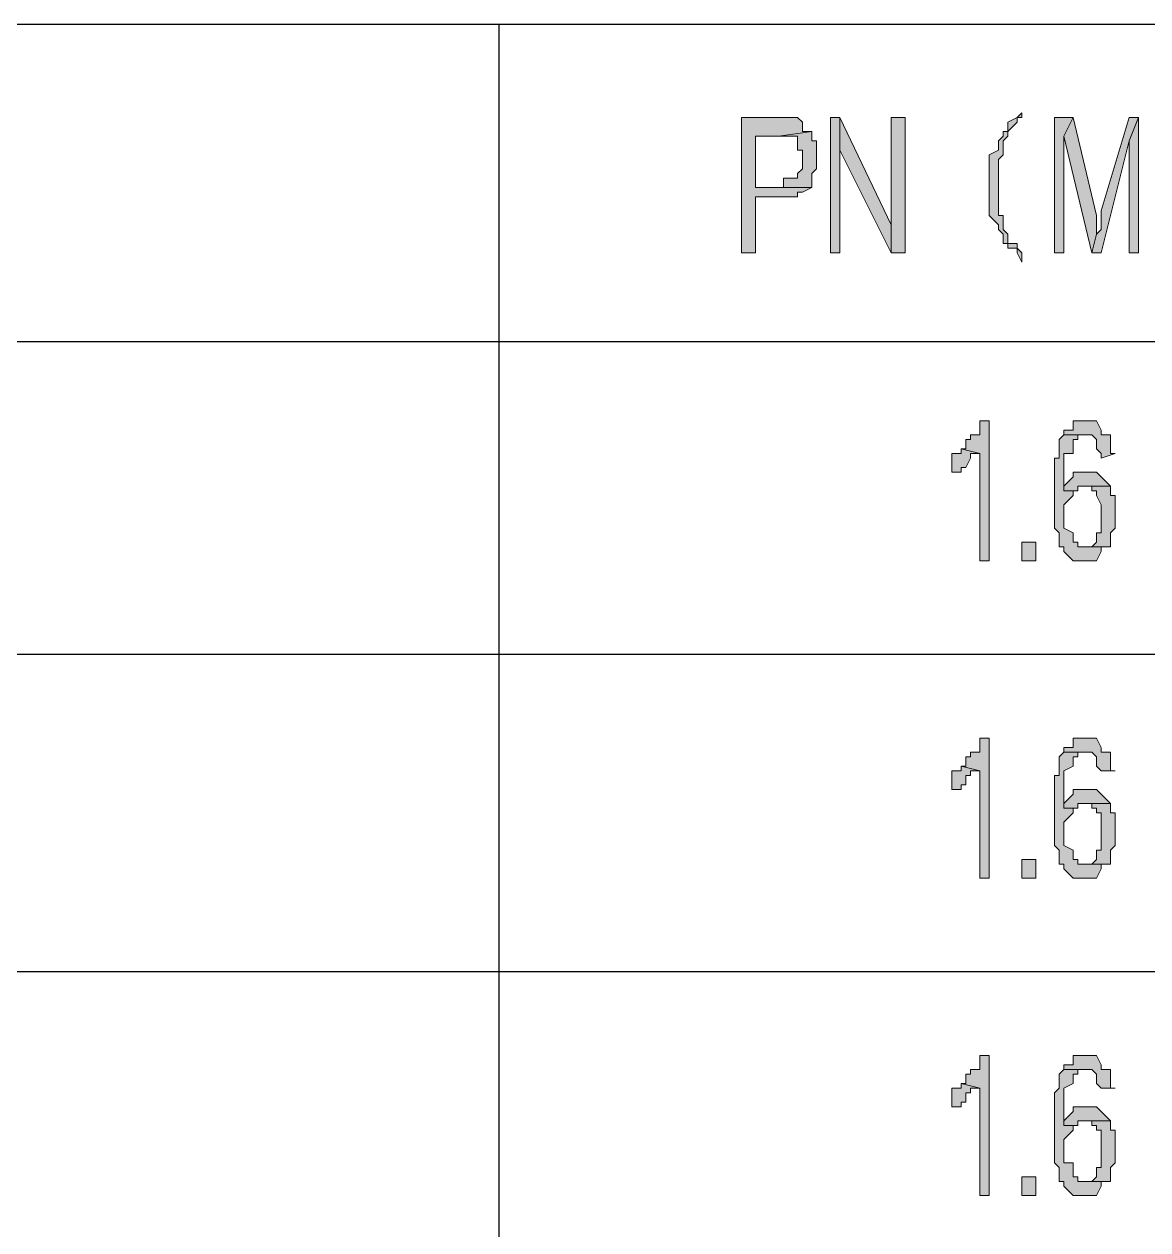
# Model space of a CAD drawing. Header units: millimetres. Extents: x 20 to 821, y 1 to 1134.
# Drawn here: x 610.44 to 653.76, y 766.88 to 813.38 of the extents above; entities that cross this region are included whole.
import ezdxf

# ---------------------------------------------------------------- set-up
doc = ezdxf.new("R2010")
doc.units = ezdxf.units.MM
doc.layers.add('1', color=7, linetype='Continuous')

msp = doc.modelspace()

# ---------------------------------------------------------------- hatches: boundary and pattern name
h = msp.add_hatch(color=0)
h.dxf.hatch_style = 2
h.paths.add_polyline_path([(639.54, 809.781732), (638.1, 809.781732), (638.1, 804.561732), (638.64, 804.561732), (638.64, 806.721732), (640.26, 806.721732), (640.26, 806.901732), (640.44, 806.901732), (640.8, 807.081732), (638.64, 807.081732), (638.64, 809.061732), (639.54, 809.061732), (640.8, 809.241732), (640.44, 809.241732), (640.44, 809.601732), (640.26, 809.781732)])
h = msp.add_hatch(color=0)
h.dxf.hatch_style = 2
h.paths.add_polyline_path([(641.88, 809.781732), (641.52, 809.781732), (641.52, 804.561732), (641.88, 804.561732), (641.88, 808.521732)])
h = msp.add_hatch(color=0)
h.dxf.hatch_style = 2
h.paths.add_polyline_path([(641.88, 809.781732), (641.88, 808.521732), (643.86, 804.561732), (643.86, 805.641732)])
h = msp.add_hatch(color=0)
h.dxf.hatch_style = 2
h.paths.add_polyline_path([(644.4, 809.781732), (643.86, 809.781732), (643.86, 805.641732), (643.86, 804.561732), (644.4, 804.561732)])
h = msp.add_hatch(color=0)
h.dxf.hatch_style = 2
h.paths.add_polyline_path([(648.9, 809.961732), (648.72, 809.781732), (648.36, 809.601732), (648.36, 809.241732), (648.18, 809.241732), (648.18, 809.061732), (648, 808.881732), (648, 808.521732), (647.64, 808.341732), (647.64, 806.901732), (647.64, 806.001732), (648, 805.641732), (648, 805.461732), (648.18, 805.281732), (648.18, 804.921732), (648.36, 804.921732), (648.36, 804.741732), (648.72, 804.741732), (648.72, 804.561732), (648.9, 804.201732), (648.9, 804.561732), (648.72, 804.741732), (648.72, 804.921732), (648.36, 804.921732), (648.36, 805.281732), (648.18, 805.461732), (648.18, 806.001732), (648, 806.001732), (648, 808.161732), (648.18, 808.341732), (648.18, 808.881732), (648.36, 809.061732), (648.36, 809.241732), (648.72, 809.601732), (648.72, 809.781732), (648.9, 809.781732)])
h = msp.add_hatch(color=0)
h.dxf.hatch_style = 2
h.paths.add_polyline_path([(650.88, 809.781732), (650.16, 809.781732), (650.16, 804.561732), (650.52, 804.561732), (650.52, 809.061732)])
h = msp.add_hatch(color=0)
h.dxf.hatch_style = 2
h.paths.add_polyline_path([(650.88, 809.781732), (650.52, 809.061732), (651.6, 804.561732), (651.78, 805.281732), (651.78, 806.001732)])
h = msp.add_hatch(color=0)
h.dxf.hatch_style = 2
h.paths.add_polyline_path([(653.4, 809.781732), (653.04, 809.781732), (651.96, 806.181732), (651.96, 805.461732), (651.78, 805.281732), (651.6, 804.561732), (651.96, 804.561732), (653.04, 808.881732)])
h = msp.add_hatch(color=0)
h.dxf.hatch_style = 2
h.paths.add_polyline_path([(653.4, 809.781732), (653.04, 808.881732), (653.04, 804.561732), (653.4, 804.561732)])
h = msp.add_hatch(color=0)
h.dxf.hatch_style = 2
h.paths.add_polyline_path([(640.8, 809.241732), (639.54, 809.061732), (640.26, 809.061732), (640.26, 808.881732), (640.26, 808.521732), (640.44, 808.521732), (640.44, 807.801732), (640.26, 807.621732), (640.26, 807.441732), (640.08, 807.441732), (639.72, 807.441732), (639.72, 807.081732), (638.64, 807.081732), (640.8, 807.081732), (640.8, 807.621732), (640.98, 807.801732), (640.98, 808.881732), (640.8, 808.881732)])
h = msp.add_hatch(color=0)
h.dxf.hatch_style = 2
h.paths.add_polyline_path([(647.64, 798.081732), (647.28, 798.081732), (647.28, 797.721732), (647.28, 797.541732), (646.92, 797.541732), (646.92, 797.361732), (646.74, 797.361732), (646.74, 797.001732), (646.56, 797.001732), (647.28, 796.821732), (647.28, 792.681732), (647.64, 792.681732)])
h = msp.add_hatch(color=0)
h.dxf.hatch_style = 2
h.paths.add_polyline_path([(651.24, 798.081732), (650.88, 798.081732), (650.88, 797.721732), (650.52, 797.721732), (650.52, 797.541732), (651.6, 797.541732), (651.78, 797.361732), (651.78, 797.001732), (651.96, 796.821732), (651.96, 796.641732), (652.5, 796.821732), (652.32, 796.821732), (652.32, 797.001732), (652.32, 797.361732), (652.32, 797.541732), (651.96, 797.541732), (651.96, 797.721732), (651.78, 798.081732)])
h = msp.add_hatch(color=0)
h.dxf.hatch_style = 2
h.paths.add_polyline_path([(650.52, 797.541732), (650.34, 797.361732), (650.34, 796.641732), (650.16, 796.641732), (650.16, 793.941732), (650.34, 793.761732), (650.34, 793.221732), (650.52, 793.221732), (650.52, 793.041732), (650.88, 792.681732), (651.78, 792.681732), (651.96, 793.041732), (651.96, 793.221732), (651.24, 793.221732), (651.06, 793.221732), (651.06, 793.401732), (650.88, 793.401732), (650.88, 793.761732), (650.52, 793.941732), (650.52, 794.841732), (650.88, 795.201732), (650.88, 795.381732), (651.06, 795.381732), (650.52, 795.381732), (650.52, 795.561732), (650.52, 796.821732), (650.88, 796.821732), (650.88, 797.361732), (651.06, 797.361732), (651.06, 797.541732), (651.24, 797.541732)])
h = msp.add_hatch(color=0)
h.dxf.hatch_style = 2
h.paths.add_polyline_path([(646.56, 797.001732), (646.56, 796.821732), (646.2, 796.821732), (646.2, 796.101732), (646.56, 796.101732), (646.56, 796.281732), (646.74, 796.281732), (646.92, 796.641732), (646.92, 796.821732), (647.28, 796.821732)])
h = msp.add_hatch(color=0)
h.dxf.hatch_style = 2
h.paths.add_polyline_path([(651.24, 796.101732), (650.88, 796.101732), (650.88, 795.921732), (650.52, 795.561732), (650.52, 795.381732), (651.06, 795.381732), (651.06, 795.561732), (651.24, 795.561732), (652.32, 795.561732), (651.96, 795.921732), (651.78, 796.101732)])
h = msp.add_hatch(color=0)
h.dxf.hatch_style = 2
h.paths.add_polyline_path([(652.32, 795.561732), (651.24, 795.561732), (651.6, 795.561732), (651.6, 795.381732), (651.78, 795.381732), (651.78, 795.201732), (651.96, 794.841732), (651.96, 793.761732), (651.78, 793.761732), (651.78, 793.401732), (651.6, 793.221732), (651.24, 793.221732), (651.96, 793.221732), (652.32, 793.221732), (652.32, 793.401732), (652.32, 793.761732), (652.5, 793.941732), (652.5, 795.201732), (652.32, 795.201732)])
h = msp.add_hatch(color=0)
h.dxf.hatch_style = 2
h.paths.add_polyline_path([(648.9, 792.681732), (648.9, 793.401732), (649.44, 793.401732), (649.44, 792.681732)])
h = msp.add_hatch(color=0)
h.dxf.hatch_style = 2
h.paths.add_polyline_path([(647.64, 785.841732), (647.28, 785.841732), (647.28, 785.481732), (647.28, 785.301732), (646.92, 785.301732), (646.92, 785.121732), (646.74, 785.121732), (646.74, 784.761732), (646.56, 784.761732), (647.28, 784.581732), (647.28, 780.441732), (647.64, 780.441732)])
h = msp.add_hatch(color=0)
h.dxf.hatch_style = 2
h.paths.add_polyline_path([(651.24, 785.841732), (650.88, 785.841732), (650.88, 785.481732), (650.52, 785.481732), (650.52, 785.301732), (651.6, 785.301732), (651.78, 785.121732), (651.78, 784.761732), (651.96, 784.581732), (652.5, 784.581732), (652.32, 784.581732), (652.32, 785.121732), (652.32, 785.301732), (651.96, 785.301732), (651.96, 785.481732), (651.78, 785.841732)])
h = msp.add_hatch(color=0)
h.dxf.hatch_style = 2
h.paths.add_polyline_path([(650.52, 785.301732), (650.34, 785.121732), (650.34, 784.401732), (650.16, 784.401732), (650.16, 781.701732), (650.34, 781.521732), (650.34, 780.981732), (650.52, 780.981732), (650.52, 780.801732), (650.88, 780.441732), (651.78, 780.441732), (651.96, 780.801732), (651.96, 780.981732), (651.24, 780.981732), (651.06, 780.981732), (651.06, 781.161732), (650.88, 781.161732), (650.88, 781.521732), (650.52, 781.701732), (650.52, 782.601732), (650.88, 782.961732), (650.88, 783.141732), (651.06, 783.141732), (650.52, 783.141732), (650.52, 783.321732), (650.52, 784.581732), (650.88, 784.761732), (650.88, 785.121732), (651.06, 785.121732), (651.06, 785.301732), (651.24, 785.301732)])
h = msp.add_hatch(color=0)
h.dxf.hatch_style = 2
h.paths.add_polyline_path([(646.56, 784.761732), (646.56, 784.581732), (646.2, 784.581732), (646.2, 783.861732), (646.56, 783.861732), (646.56, 784.041732), (646.74, 784.041732), (646.74, 784.401732), (646.92, 784.401732), (646.92, 784.581732), (647.28, 784.581732)])
h = msp.add_hatch(color=0)
h.dxf.hatch_style = 2
h.paths.add_polyline_path([(651.24, 783.861732), (650.88, 783.861732), (650.88, 783.681732), (650.52, 783.321732), (650.52, 783.141732), (651.06, 783.141732), (651.06, 783.321732), (651.24, 783.321732), (652.32, 783.321732), (651.96, 783.681732), (651.78, 783.861732)])
h = msp.add_hatch(color=0)
h.dxf.hatch_style = 2
h.paths.add_polyline_path([(652.32, 783.321732), (651.24, 783.321732), (651.6, 783.321732), (651.6, 783.141732), (651.78, 783.141732), (651.78, 782.961732), (651.96, 782.961732), (651.96, 781.521732), (651.78, 781.521732), (651.78, 781.161732), (651.6, 780.981732), (651.24, 780.981732), (651.96, 780.981732), (652.32, 780.981732), (652.32, 781.161732), (652.32, 781.521732), (652.5, 781.701732), (652.5, 782.961732), (652.32, 782.961732)])
h = msp.add_hatch(color=0)
h.dxf.hatch_style = 2
h.paths.add_polyline_path([(648.9, 780.441732), (648.9, 781.161732), (649.44, 781.161732), (649.44, 780.441732)])
h = msp.add_hatch(color=0)
h.dxf.hatch_style = 2
h.paths.add_polyline_path([(647.64, 773.601732), (647.28, 773.601732), (647.28, 773.241732), (647.28, 773.061732), (646.92, 773.061732), (646.92, 772.881732), (646.74, 772.881732), (646.74, 772.521732), (646.56, 772.521732), (647.28, 772.341732), (647.28, 768.201732), (647.64, 768.201732)])
h = msp.add_hatch(color=0)
h.dxf.hatch_style = 2
h.paths.add_polyline_path([(651.24, 773.601732), (650.88, 773.601732), (650.88, 773.241732), (650.52, 773.241732), (650.52, 773.061732), (651.6, 773.061732), (651.78, 772.881732), (651.78, 772.521732), (651.96, 772.341732), (652.5, 772.341732), (652.32, 772.341732), (652.32, 772.881732), (652.32, 773.061732), (651.96, 773.061732), (651.96, 773.241732), (651.78, 773.601732)])
h = msp.add_hatch(color=0)
h.dxf.hatch_style = 2
h.paths.add_polyline_path([(650.52, 773.061732), (650.34, 772.881732), (650.34, 772.341732), (650.16, 772.161732), (650.16, 769.461732), (650.34, 769.281732), (650.34, 768.741732), (650.52, 768.741732), (650.52, 768.561732), (650.88, 768.201732), (651.78, 768.201732), (651.96, 768.561732), (651.96, 768.741732), (651.24, 768.741732), (651.06, 768.741732), (651.06, 768.921732), (650.88, 768.921732), (650.88, 769.281732), (650.88, 769.461732), (650.52, 769.461732), (650.52, 770.361732), (650.88, 770.721732), (650.88, 770.901732), (651.06, 770.901732), (650.52, 770.901732), (650.52, 771.081732), (650.52, 772.341732), (650.88, 772.521732), (650.88, 772.881732), (651.06, 772.881732), (651.06, 773.061732), (651.24, 773.061732)])
h = msp.add_hatch(color=0)
h.dxf.hatch_style = 2
h.paths.add_polyline_path([(646.56, 772.521732), (646.56, 772.341732), (646.2, 772.341732), (646.2, 771.621732), (646.56, 771.621732), (646.56, 771.801732), (646.74, 771.801732), (646.74, 772.161732), (646.92, 772.161732), (646.92, 772.341732), (647.28, 772.341732)])
h = msp.add_hatch(color=0)
h.dxf.hatch_style = 2
h.paths.add_polyline_path([(651.24, 771.621732), (650.88, 771.621732), (650.88, 771.441732), (650.52, 771.081732), (650.52, 770.901732), (651.06, 770.901732), (651.06, 771.081732), (651.24, 771.081732), (652.32, 771.081732), (651.96, 771.441732), (651.78, 771.621732)])
h = msp.add_hatch(color=0)
h.dxf.hatch_style = 2
h.paths.add_polyline_path([(652.32, 771.081732), (651.24, 771.081732), (651.6, 771.081732), (651.6, 770.901732), (651.78, 770.901732), (651.78, 770.721732), (651.96, 770.721732), (651.96, 769.281732), (651.78, 769.281732), (651.78, 768.921732), (651.6, 768.741732), (651.24, 768.741732), (651.96, 768.741732), (652.32, 768.741732), (652.32, 768.921732), (652.32, 769.281732), (652.5, 769.461732), (652.5, 770.721732), (652.32, 770.721732)])
h = msp.add_hatch(color=0)
h.dxf.hatch_style = 2
h.paths.add_polyline_path([(648.9, 768.201732), (648.9, 768.921732), (649.44, 768.921732), (649.44, 768.201732)])

# ---------------------------------------------------------------- linework, layer by layer
at = {"layer": '1', "color": 0, "lineweight": 25}
for points in [[(557.64, 813.381732), (821.16, 813.381732)], [(628.74, 813.381732), (628.74, 715.821732)], [(557.64, 801.141732), (821.16, 801.141732)], [(557.64, 789.081732), (821.16, 789.081732)], [(557.64, 776.841732), (821.16, 776.841732)]]:
    msp.add_lwpolyline(points, dxfattribs=at)
at = {"layer": '1', "color": 0, "lineweight": 5}
for points in [[(639.54, 809.781732), (638.1, 809.781732), (638.1, 804.561732), (638.64, 804.561732), (638.64, 806.721732), (640.26, 806.721732), (640.26, 806.901732), (640.44, 806.901732), (640.8, 807.081732), (638.64, 807.081732), (638.64, 809.061732), (639.54, 809.061732), (640.8, 809.241732), (640.44, 809.241732), (640.44, 809.601732), (640.26, 809.781732), (639.54, 809.781732)], [(641.88, 809.781732), (641.52, 809.781732), (641.52, 804.561732), (641.88, 804.561732), (641.88, 808.521732), (641.88, 809.781732)], [(641.88, 809.781732), (641.88, 808.521732), (643.86, 804.561732), (643.86, 805.641732), (641.88, 809.781732)], [(644.4, 809.781732), (643.86, 809.781732), (643.86, 805.641732), (643.86, 804.561732), (644.4, 804.561732), (644.4, 809.781732)], [(648.9, 809.961732), (648.72, 809.781732), (648.36, 809.601732), (648.36, 809.241732), (648.18, 809.241732), (648.18, 809.061732), (648, 808.881732), (648, 808.521732), (647.64, 808.341732), (647.64, 806.901732), (647.64, 806.901732), (647.64, 806.001732), (648, 805.641732), (648, 805.461732), (648.18, 805.281732), (648.18, 804.921732), (648.36, 804.921732), (648.36, 804.741732), (648.72, 804.741732), (648.72, 804.561732), (648.9, 804.201732), (648.9, 804.561732), (648.72, 804.741732), (648.72, 804.921732), (648.36, 804.921732), (648.36, 805.281732), (648.18, 805.461732), (648.18, 806.001732), (648, 806.001732), (648, 808.161732), (648.18, 808.341732), (648.18, 808.881732), (648.36, 809.061732), (648.36, 809.241732), (648.72, 809.601732), (648.72, 809.781732), (648.9, 809.781732), (648.9, 809.961732)], [(650.88, 809.781732), (650.16, 809.781732), (650.16, 804.561732), (650.52, 804.561732), (650.52, 809.061732), (650.88, 809.781732)], [(650.88, 809.781732), (650.52, 809.061732), (651.6, 804.561732), (651.78, 805.281732), (651.78, 806.001732), (650.88, 809.781732)], [(653.4, 809.781732), (653.04, 809.781732), (651.96, 806.181732), (651.96, 805.461732), (651.78, 805.281732), (651.6, 804.561732), (651.96, 804.561732), (653.04, 808.881732), (653.4, 809.781732)], [(653.4, 809.781732), (653.04, 808.881732), (653.04, 804.561732), (653.4, 804.561732), (653.4, 809.781732)], [(640.8, 809.241732), (639.54, 809.061732), (640.26, 809.061732), (640.26, 808.881732), (640.26, 808.521732), (640.44, 808.521732), (640.44, 807.801732), (640.26, 807.621732), (640.26, 807.441732), (640.08, 807.441732), (639.72, 807.441732), (639.72, 807.081732), (638.64, 807.081732), (640.8, 807.081732), (640.8, 807.621732), (640.98, 807.801732), (640.98, 808.881732), (640.8, 808.881732), (640.8, 809.241732)], [(647.64, 798.081732), (647.28, 798.081732), (647.28, 797.721732), (647.28, 797.541732), (646.92, 797.541732), (646.92, 797.361732), (646.74, 797.361732), (646.74, 797.001732), (646.56, 797.001732), (647.28, 796.821732), (647.28, 792.681732), (647.64, 792.681732), (647.64, 798.081732)], [(651.24, 798.081732), (650.88, 798.081732), (650.88, 797.721732), (650.52, 797.721732), (650.52, 797.541732), (651.6, 797.541732), (651.78, 797.361732), (651.78, 797.001732), (651.96, 796.821732), (651.96, 796.641732), (652.5, 796.821732), (652.32, 796.821732), (652.32, 797.001732), (652.32, 797.361732), (652.32, 797.361732), (652.32, 797.541732), (651.96, 797.541732), (651.96, 797.721732), (651.78, 798.081732), (651.24, 798.081732)], [(650.52, 797.541732), (650.34, 797.361732), (650.34, 796.641732), (650.16, 796.641732), (650.16, 793.941732), (650.34, 793.761732), (650.34, 793.221732), (650.52, 793.221732), (650.52, 793.041732), (650.88, 792.681732), (651.78, 792.681732), (651.96, 793.041732), (651.96, 793.221732), (651.24, 793.221732), (651.06, 793.221732), (651.06, 793.401732), (650.88, 793.401732), (650.88, 793.761732), (650.52, 793.941732), (650.52, 794.841732), (650.88, 795.201732), (650.88, 795.381732), (651.06, 795.381732), (650.52, 795.381732), (650.52, 795.561732), (650.52, 796.821732), (650.88, 796.821732), (650.88, 797.361732), (651.06, 797.361732), (651.06, 797.541732), (651.24, 797.541732), (650.52, 797.541732)], [(646.56, 797.001732), (646.56, 796.821732), (646.2, 796.821732), (646.2, 796.101732), (646.56, 796.101732), (646.56, 796.281732), (646.74, 796.281732), (646.92, 796.641732), (646.92, 796.821732), (647.28, 796.821732), (646.56, 797.001732)], [(651.24, 796.101732), (650.88, 796.101732), (650.88, 795.921732), (650.52, 795.561732), (650.52, 795.381732), (651.06, 795.381732), (651.06, 795.561732), (651.24, 795.561732), (652.32, 795.561732), (651.96, 795.921732), (651.78, 796.101732), (651.24, 796.101732)], [(652.32, 795.561732), (651.24, 795.561732), (651.6, 795.561732), (651.6, 795.381732), (651.78, 795.381732), (651.78, 795.201732), (651.96, 794.841732), (651.96, 793.761732), (651.78, 793.761732), (651.78, 793.401732), (651.6, 793.221732), (651.24, 793.221732), (651.96, 793.221732), (652.32, 793.221732), (652.32, 793.401732), (652.32, 793.761732), (652.5, 793.941732), (652.5, 795.201732), (652.32, 795.201732), (652.32, 795.561732)], [(648.9, 792.681732), (648.9, 793.401732), (649.44, 793.401732), (649.44, 792.681732), (648.9, 792.681732)], [(647.64, 785.841732), (647.28, 785.841732), (647.28, 785.481732), (647.28, 785.301732), (646.92, 785.301732), (646.92, 785.121732), (646.74, 785.121732), (646.74, 784.761732), (646.56, 784.761732), (647.28, 784.581732), (647.28, 780.441732), (647.64, 780.441732), (647.64, 785.841732)], [(651.24, 785.841732), (650.88, 785.841732), (650.88, 785.481732), (650.52, 785.481732), (650.52, 785.301732), (651.6, 785.301732), (651.78, 785.121732), (651.78, 784.761732), (651.96, 784.581732), (652.5, 784.581732), (652.32, 784.581732), (652.32, 785.121732), (652.32, 785.121732), (652.32, 785.301732), (651.96, 785.301732), (651.96, 785.481732), (651.78, 785.841732), (651.24, 785.841732)], [(650.52, 785.301732), (650.34, 785.121732), (650.34, 784.401732), (650.16, 784.401732), (650.16, 781.701732), (650.34, 781.521732), (650.34, 780.981732), (650.52, 780.981732), (650.52, 780.801732), (650.88, 780.441732), (651.78, 780.441732), (651.96, 780.801732), (651.96, 780.981732), (651.24, 780.981732), (651.06, 780.981732), (651.06, 781.161732), (650.88, 781.161732), (650.88, 781.521732), (650.52, 781.701732), (650.52, 782.601732), (650.88, 782.961732), (650.88, 783.141732), (651.06, 783.141732), (650.52, 783.141732), (650.52, 783.321732), (650.52, 784.581732), (650.88, 784.761732), (650.88, 785.121732), (651.06, 785.121732), (651.06, 785.301732), (651.24, 785.301732), (650.52, 785.301732)], [(646.56, 784.761732), (646.56, 784.581732), (646.2, 784.581732), (646.2, 783.861732), (646.56, 783.861732), (646.56, 784.041732), (646.74, 784.041732), (646.74, 784.401732), (646.92, 784.401732), (646.92, 784.581732), (647.28, 784.581732), (646.56, 784.761732)], [(651.24, 783.861732), (650.88, 783.861732), (650.88, 783.681732), (650.52, 783.321732), (650.52, 783.141732), (651.06, 783.141732), (651.06, 783.321732), (651.24, 783.321732), (652.32, 783.321732), (651.96, 783.681732), (651.78, 783.861732), (651.24, 783.861732)], [(652.32, 783.321732), (651.24, 783.321732), (651.6, 783.321732), (651.6, 783.141732), (651.78, 783.141732), (651.78, 782.961732), (651.96, 782.961732), (651.96, 781.521732), (651.78, 781.521732), (651.78, 781.161732), (651.6, 780.981732), (651.24, 780.981732), (651.96, 780.981732), (652.32, 780.981732), (652.32, 781.161732), (652.32, 781.521732), (652.5, 781.701732), (652.5, 782.961732), (652.32, 782.961732), (652.32, 783.321732)], [(648.9, 780.441732), (648.9, 781.161732), (649.44, 781.161732), (649.44, 780.441732), (648.9, 780.441732)], [(647.64, 773.601732), (647.28, 773.601732), (647.28, 773.241732), (647.28, 773.061732), (646.92, 773.061732), (646.92, 772.881732), (646.74, 772.881732), (646.74, 772.521732), (646.56, 772.521732), (647.28, 772.341732), (647.28, 768.201732), (647.64, 768.201732), (647.64, 773.601732)], [(651.24, 773.601732), (650.88, 773.601732), (650.88, 773.241732), (650.52, 773.241732), (650.52, 773.061732), (651.6, 773.061732), (651.78, 772.881732), (651.78, 772.521732), (651.96, 772.341732), (652.5, 772.341732), (652.32, 772.341732), (652.32, 772.881732), (652.32, 773.061732), (651.96, 773.061732), (651.96, 773.241732), (651.78, 773.601732), (651.24, 773.601732)], [(650.52, 773.061732), (650.34, 772.881732), (650.34, 772.341732), (650.16, 772.161732), (650.16, 769.461732), (650.34, 769.281732), (650.34, 768.741732), (650.52, 768.741732), (650.52, 768.561732), (650.88, 768.201732), (651.78, 768.201732), (651.96, 768.561732), (651.96, 768.741732), (651.24, 768.741732), (651.06, 768.741732), (651.06, 768.921732), (650.88, 768.921732), (650.88, 769.281732), (650.88, 769.461732), (650.52, 769.461732), (650.52, 770.361732), (650.88, 770.721732), (650.88, 770.901732), (651.06, 770.901732), (650.52, 770.901732), (650.52, 771.081732), (650.52, 772.341732), (650.88, 772.521732), (650.88, 772.881732), (651.06, 772.881732), (651.06, 773.061732), (651.24, 773.061732), (650.52, 773.061732)], [(646.56, 772.521732), (646.56, 772.341732), (646.2, 772.341732), (646.2, 771.621732), (646.56, 771.621732), (646.56, 771.801732), (646.74, 771.801732), (646.74, 772.161732), (646.92, 772.161732), (646.92, 772.341732), (647.28, 772.341732), (646.56, 772.521732)], [(651.24, 771.621732), (650.88, 771.621732), (650.88, 771.441732), (650.52, 771.081732), (650.52, 770.901732), (651.06, 770.901732), (651.06, 771.081732), (651.24, 771.081732), (652.32, 771.081732), (651.96, 771.441732), (651.78, 771.621732), (651.24, 771.621732)], [(652.32, 771.081732), (651.24, 771.081732), (651.6, 771.081732), (651.6, 770.901732), (651.78, 770.901732), (651.78, 770.721732), (651.96, 770.721732), (651.96, 769.281732), (651.78, 769.281732), (651.78, 768.921732), (651.6, 768.741732), (651.24, 768.741732), (651.96, 768.741732), (652.32, 768.741732), (652.32, 768.921732), (652.32, 769.281732), (652.5, 769.461732), (652.5, 770.721732), (652.32, 770.721732), (652.32, 771.081732)], [(648.9, 768.201732), (648.9, 768.921732), (649.44, 768.921732), (649.44, 768.201732), (648.9, 768.201732)]]:
    msp.add_lwpolyline(points, dxfattribs=at)

doc.saveas('drawing.dxf')
